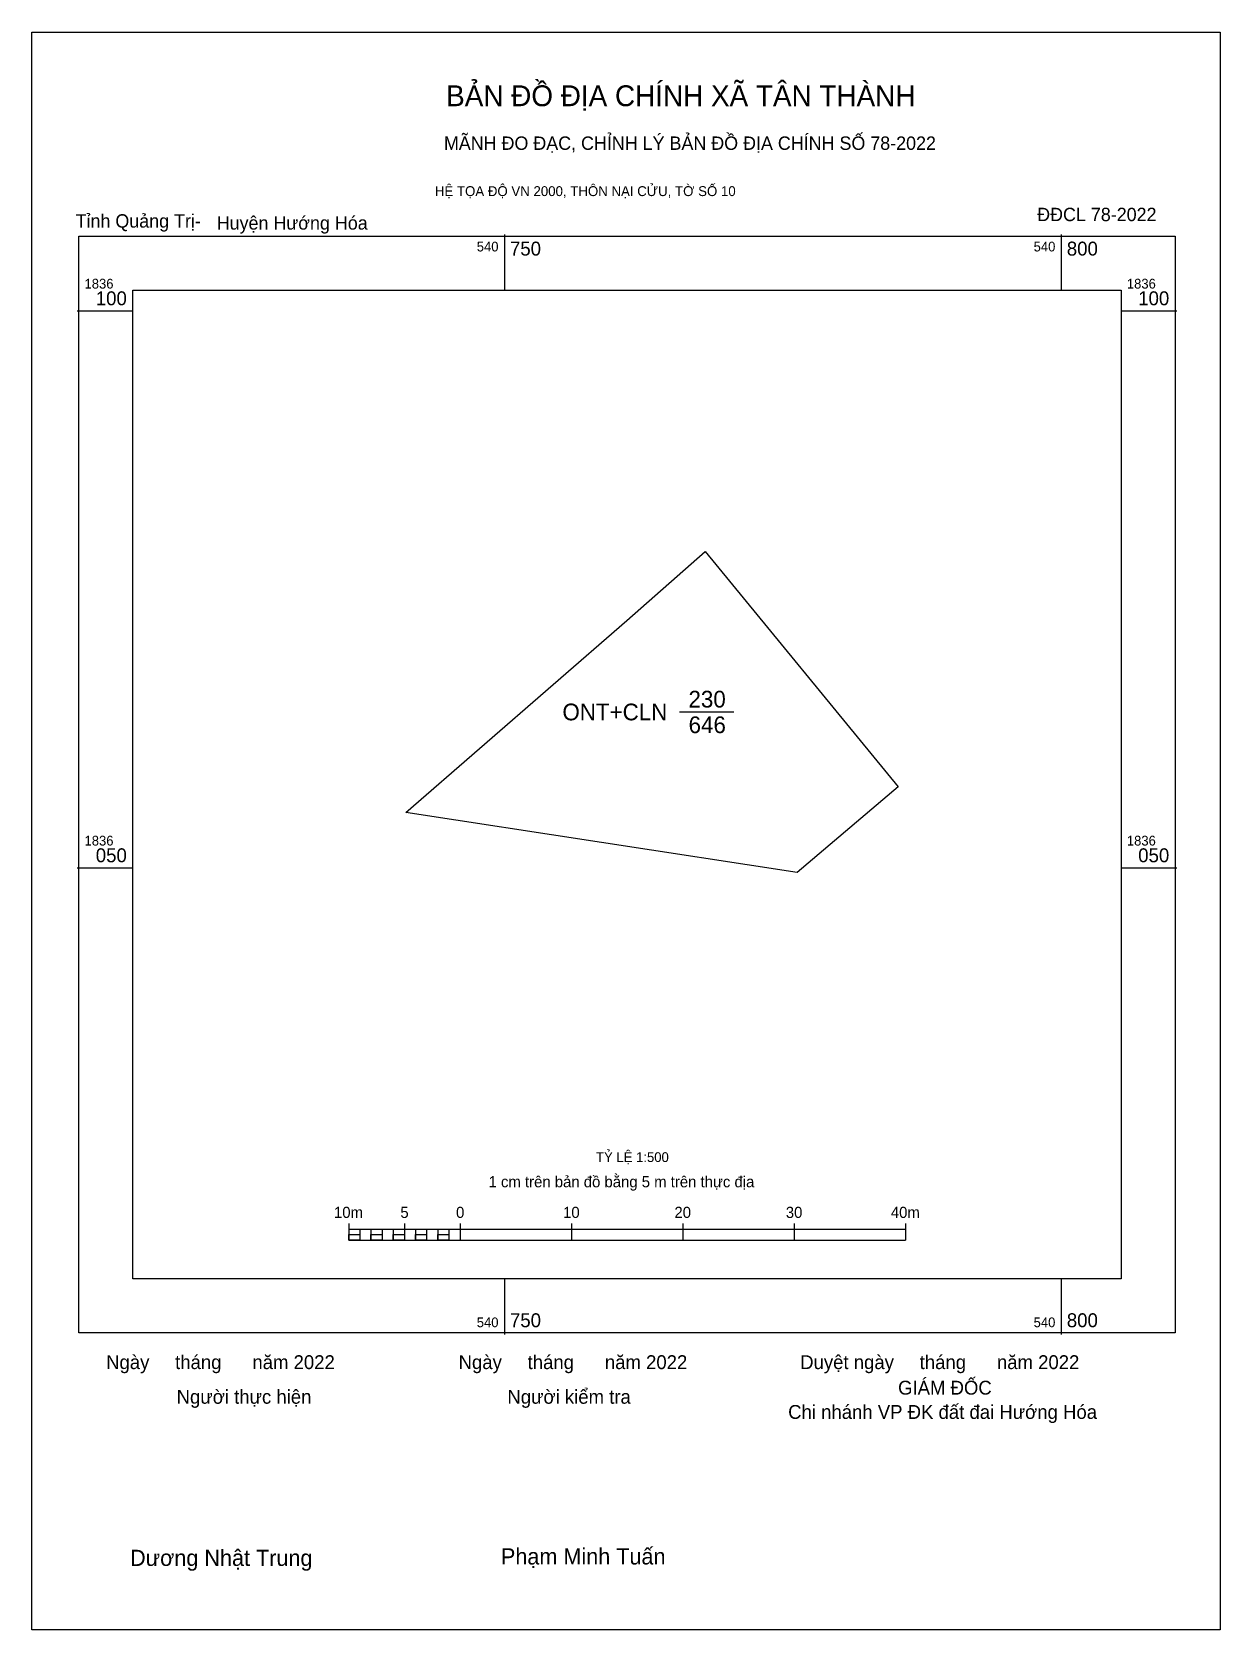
# Model space of a CAD drawing. Extents: x 540708 to 540814, y 1835982 to 1836125.
import ezdxf

# ---------------------------------------------------------------- set-up
doc = ezdxf.new("R2010")
doc.units = 0
for name, color, linetype in [('Level 10', 7, 'Continuous'), ('Level 13', 7, 'Continuous'), ('Level 15', 7, 'Continuous'), ('Level 27', 7, 'Continuous'), ('Level 29', 7, 'Continuous'), ('Level 6', 7, 'Continuous'), ('Level 62', 7, 'Continuous'), ('Level 63', 7, 'Continuous'), ('Level 9', 7, 'Continuous')]:
    doc.layers.add(name, color=color, linetype=linetype)

msp = doc.modelspace()

# ---------------------------------------------------------------- linework, layer by layer
at = {"layer": 'Level 10'}
msp.add_lwpolyline([(540741.16, 1836054.97), (540761, 1836072.19), (540768.04, 1836078.41), (540785.37, 1836057.27), (540776.29, 1836049.57)], close=True, dxfattribs=at)
at = {"layer": 'Level 15'}
msp.add_lwpolyline([(540707.58, 1836125.03), (540814.26, 1836125.03), (540814.26, 1835981.58), (540707.58, 1835981.58)], close=True, dxfattribs=at)
at = {"layer": 'Level 27'}
for p, q in [((540768.04, 1836078.41), (540768.03, 1836078.41)), ((540785.37, 1836057.27), (540785.37, 1836057.27)), ((540741.16, 1836054.97), (540741.16, 1836054.97)), ((540776.29, 1836049.57), (540776.3, 1836049.57))]:
    msp.add_line(p, q, dxfattribs=at)
at = {"layer": 'Level 29'}
msp.add_line((540765.71, 1836063.99), (540770.6, 1836063.99), dxfattribs=at)
at = {"layer": 'Level 62'}
msp.add_lwpolyline([(540716.64, 1836101.86), (540805.39, 1836101.86), (540805.39, 1836013.11), (540716.64, 1836013.11)], close=True, dxfattribs=at)
at = {"layer": 'Level 63'}
for p, q in [((540750, 1836106.86), (540750, 1836101.86)), ((540800, 1836106.86), (540800, 1836101.86)), ((540711.64, 1836100), (540716.64, 1836100)), ((540805.39, 1836100), (540810.39, 1836100)), ((540711.64, 1836050), (540716.64, 1836050)), ((540805.39, 1836050), (540810.39, 1836050)), ((540736.02, 1836018.07), (540736.02, 1836016.57)), ((540736.02, 1836017.57), (540786.02, 1836017.57)), ((540737.02, 1836017.57), (540737.02, 1836016.57)), ((540738.02, 1836017.57), (540738.02, 1836016.57)), ((540739.02, 1836017.57), (540739.02, 1836016.57)), ((540740.02, 1836017.57), (540740.02, 1836016.57)), ((540741.02, 1836018.07), (540741.02, 1836016.57)), ((540741.02, 1836017.57), (540741.02, 1836016.57)), ((540742.02, 1836017.57), (540742.02, 1836016.57)), ((540743.02, 1836017.57), (540743.02, 1836016.57)), ((540744.02, 1836017.57), (540744.02, 1836016.57)), ((540745.02, 1836017.57), (540745.02, 1836016.57)), ((540746.02, 1836018.07), (540746.02, 1836016.57)), ((540746.02, 1836017.57), (540746.02, 1836016.57)), ((540756.02, 1836018.07), (540756.02, 1836016.57)), ((540766.02, 1836018.07), (540766.02, 1836016.57)), ((540776.02, 1836018.07), (540776.02, 1836016.57)), ((540786.02, 1836018.07), (540786.02, 1836016.57)), ((540736.02, 1836016.57), (540786.02, 1836016.57)), ((540750, 1836013.11), (540750, 1836008.11)), ((540800, 1836013.11), (540800, 1836008.11))]:
    msp.add_line(p, q, dxfattribs=at)
for points in [[(540711.8, 1836106.71), (540810.24, 1836106.71), (540810.24, 1836008.26), (540711.8, 1836008.26)], [(540736.02, 1836017.07), (540737.02, 1836017.07), (540737.02, 1836016.57), (540736.02, 1836016.57)], [(540736.02, 1836017.07), (540737.02, 1836017.07), (540737.02, 1836016.57), (540736.02, 1836016.57)], [(540738.02, 1836017.07), (540739.02, 1836017.07), (540739.02, 1836016.57), (540738.02, 1836016.57)], [(540740.02, 1836017.07), (540741.02, 1836017.07), (540741.02, 1836016.57), (540740.02, 1836016.57)], [(540742.02, 1836017.07), (540743.02, 1836017.07), (540743.02, 1836016.57), (540742.02, 1836016.57)], [(540744.02, 1836017.07), (540745.02, 1836017.07), (540745.02, 1836016.57), (540744.02, 1836016.57)]]:
    msp.add_lwpolyline(points, close=True, dxfattribs=at)

# ---------------------------------------------------------------- texts
at = {"layer": 'Level 13'}
for s, p in [('230', (540766.53, 1836064.39)), ('ONT+CLN', (540755.21, 1836063.24)), ('646', (540766.54, 1836062.09))]:
    msp.add_text(s, height=1.5, dxfattribs=at).set_placement(p)
at = {"layer": 'Level 6'}
msp.add_text('TỶ LỆ 1:500', height=0.879, dxfattribs=at).set_placement((540758.23, 1836023.59))
at = {"layer": 'Level 63'}
for s, height, p in [('BẢN ĐỒ ĐỊA CHÍNH XÃ TÂN THÀNH', 1.8718, (540744.77, 1836118.37)), ('MÃNH ĐO ĐẠC, CHỈNH LÝ BẢN ĐỒ ĐỊA CHÍNH SỐ 78-2022', 1.2011, (540744.57, 1836114.45)), ('HỆ TỌA ĐỘ VN 2000, THÔN NẠI CỬU, TỜ SỐ 10', 0.8891, (540743.76, 1836110.3)), ('540', 0.875, (540747.52, 1836105.33)), ('750', 1.25, (540750.5, 1836104.96)), ('540', 0.875, (540797.52, 1836105.33)), ('800', 1.25, (540800.5, 1836104.96)), ('1836', 0.875, (540712.3, 1836102)), ('1836', 0.875, (540805.89, 1836102)), ('100', 1.25, (540713.31, 1836100.5)), ('100', 1.25, (540806.91, 1836100.5)), ('1836', 0.875, (540712.3, 1836052)), ('1836', 0.875, (540805.89, 1836052)), ('050', 1.25, (540713.31, 1836050.5)), ('050', 1.25, (540806.91, 1836050.5)), ('1 cm trên bản đồ bằng 5 m trên thực địa', 1, (540748.58, 1836021.32)), ('10m', 1, (540734.7, 1836018.57)), ('5', 1, (540740.66, 1836018.57)), ('0', 1, (540745.66, 1836018.57)), ('10', 1, (540755.27, 1836018.57)), ('20', 1, (540765.27, 1836018.57)), ('30', 1, (540775.27, 1836018.57)), ('40m', 1, (540784.7, 1836018.57)), ('540', 0.875, (540747.52, 1836008.76)), ('750', 1.25, (540750.5, 1836008.76)), ('540', 0.875, (540797.52, 1836008.76)), ('800', 1.25, (540800.5, 1836008.76)), ('Ngày     tháng      năm 2022', 1.2442, (540714.24, 1836005)), ('Ngày     tháng      năm 2022', 1.2442, (540745.89, 1836005)), ('Duyệt ngày     tháng      năm 2022', 1.2442, (540776.56, 1836005)), ('Người thực hiện', 1.2442, (540720.57, 1836001.89)), ('Người kiểm tra', 1.2442, (540750.27, 1836001.89)), ('GIÁM ĐỐC', 1.244, (540785.35, 1836002.71)), ('Chi nhánh VP ĐK đất đai Hướng Hóa', 1.2442, (540775.48, 1836000.53)), ('Dương Nhật Trung', 1.4512, (540716.39, 1835987.33)), ('Phạm Minh Tuấn', 1.4512, (540749.69, 1835987.46))]:
    msp.add_text(s, height=height, dxfattribs=at).set_placement(p)
at = {"layer": 'Level 9'}
for s, p in [('Tỉnh Quảng Trị-', (540711.5, 1836107.47)), ('Huyện Hướng Hóa', (540724.17, 1836107.29)), ('ĐĐCL 78-2022', (540797.84, 1836108.05))]:
    msp.add_text(s, height=1.2011, dxfattribs=at).set_placement(p)

doc.saveas('drawing.dxf')
